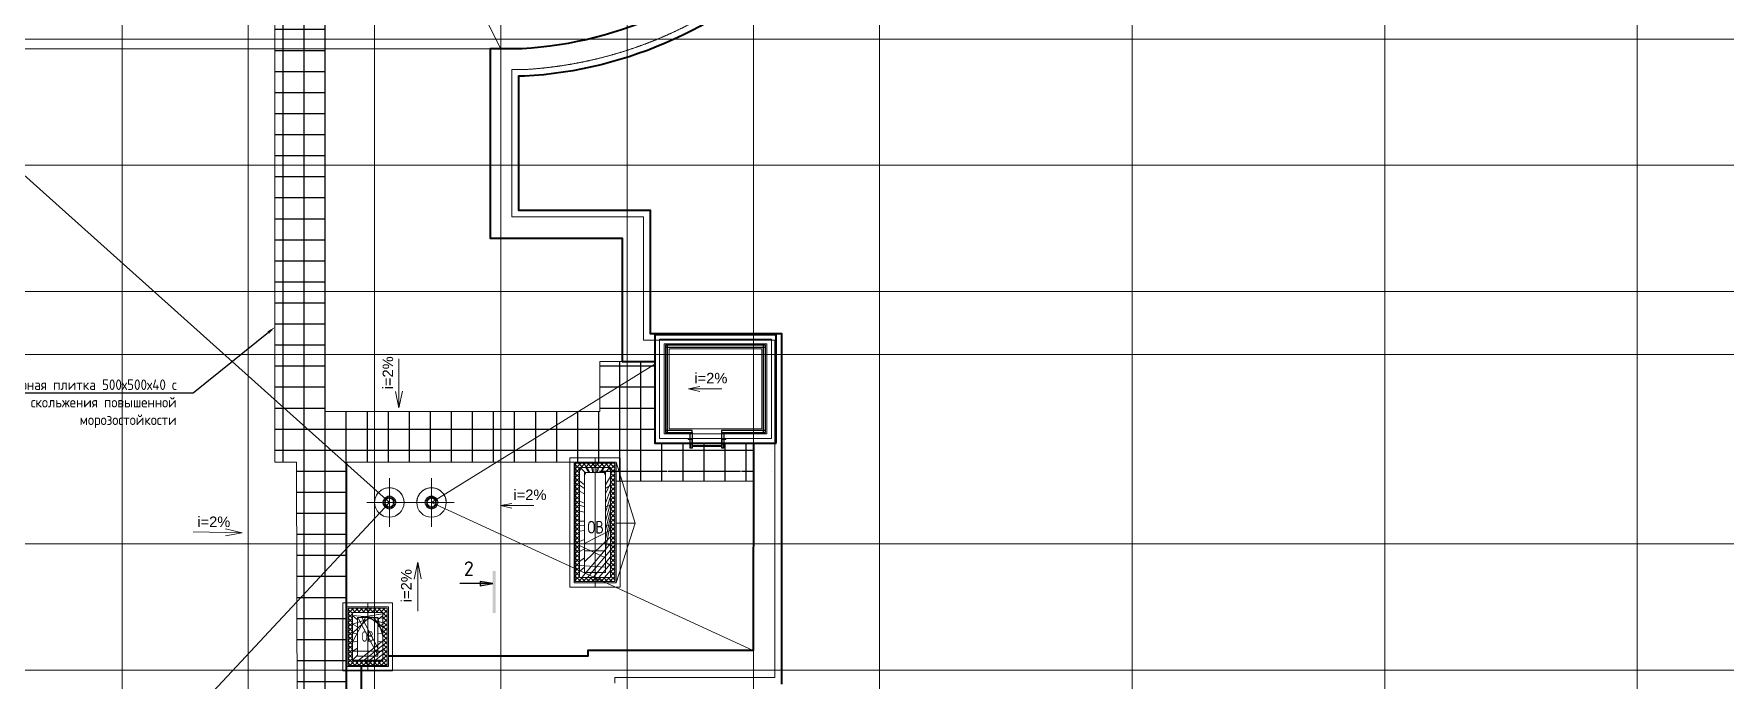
# Model space of a CAD drawing. Extents: x -96705 to 1864084, y -482104 to 235.
# Drawn here: x 1202789 to 1242973, y -119588 to -104227 of the extents above; entities that cross this region are included whole.
import ezdxf
from ezdxf import colors
from ezdxf.entities.mleader import LeaderData, LeaderLine
from ezdxf.math import Vec2, Vec3

# ---------------------------------------------------------------- set-up
doc = ezdxf.new("R2010")
doc.units = 0
doc.header["$LTSCALE"] = 100
for name, pattern in [('ACAD_ISO02W100', [15, 12, -3]), ('CENTER', [2, 1.25, -0.25, 0.25, -0.25]), ('HIDDEN', [6, 4, -2])]:
    doc.linetypes.add(name, pattern=pattern)
for name, color, linetype, lineweight in [('!!!_АР_отделка', 92, 'Continuous', 13), ('!!!_АР_перегородки блоки', 7, 'Continuous', 5), ('АР_Лестницы ограждение', 94, 'Continuous', 25), ('АР_Навесной фасад', 5, 'Continuous', 5), ('АР_Оси', 193, 'Continuous', 9), ('АР_Отметки', 250, 'Continuous', 15), ('АР_Разрезы', 175, 'Continuous', 9), ('АР_тонкая линия', 250, 'Continuous', 0), ('ОБОРУДОВАНИЕ', 253, 'Continuous', 5), ('перекр 0.3', 181, 'Continuous', 30), ('Подвал', 250, 'Continuous', 30), ('пунктир', 251, 'Continuous', 13), ('РАЗМЕРЫ ВНУТРЕННИЕ', 137, 'Continuous', 5), ('Специальное оборудование', 7, 'Continuous', 9), ('Эвакуация', 7, 'Continuous', 9)]:
    doc.layers.add(name, color=color, linetype=linetype, lineweight=lineweight)
for name, color, linetype in [('АР_Кровля дорожки', 6, 'Continuous'), ('АР_Отверстия', 251, 'Continuous'), ('П_Текст', 7, 'Continuous'), ('Тонкая', 7, 'Continuous')]:
    doc.layers.add(name, color=color, linetype=linetype)
doc.layers.get('Тонкая').off()
doc.styles.add('ICOCPEUR', font='isocpeur.ttf')
doc.styles.add('ISOCPEUR', font='isocpeui.ttf', dxfattribs={"height": 250})
doc.styles.add('ISOCPEUR_2', font='isocpeur.ttf', dxfattribs={"width": 0.9, "height": 300})
doc.styles.add('METRO-STYLE', font='isocpeur.ttf', dxfattribs={"width": 0.9, "oblique": 15})
doc.styles.get("Standard").update_dxf_attribs({"font": 'arial.ttf'})
pattern_1 = [(90, (1680212.682017429, -68620.20555068797), (-500.0000000000001, 0), []), (180, (1680212.682017429, -68620.20555068797), (-2.842170943040401e-14, -500), [])]

# ---------------------------------------------------------------- blocks, each defined once
blk = doc.blocks.new('A$C6f2de472')
at = {"layer": 'АР_тонкая линия', "color": 8, "ltscale": 100}
for p, q in [((54.57592772785574, -68.52589298801445), (54.57592772785574, -734.3112859727285)), ((54.57592772785574, -734.3112859727285), (9.624901639340763, -509.7124210055539)), ((9.624901639340763, -509.7124210055539), (54.57592772785574, -734.3112859727285)), ((54.57592772785574, -734.3112859727285), (103.6099336369945, -505.6287240333957))]:
    blk.add_line(p, q, dxfattribs=at)
blk = doc.blocks.new('M_Сток крыши - Сетчатый фильтр 380 мм - Слив 200 мм 2-3193379-Кровля')
at = {"layer": 'ОБОРУДОВАНИЕ', "color": 8, "lineweight": 20, "flags": 128}
for points in [[(-152.1267350446647, 9.122306980374313), (-132.0912406071403, 9.122306980374326), (-112.0431549439181, 9.122306980374303)], [(-108.0011237287316, 31.18721417121553), (-127.0242874497429, 37.36821474883533), (-146.0454781264287, 43.54857424549225)], [(-141.9117846506028, 55.55902606483295), (-122.8580928793034, 49.36810632238699), (-103.7927820662061, 43.17341132440949)], [(-93.29816158142222, 62.7083574968748), (-109.4818746132008, 74.46651327549654), (-125.6635339249483, 86.22317693917506)], [(-118.0473051375903, 96.38772613638803), (-101.842131428712, 84.6139782631736), (-85.62792629529227, 72.83366867594135)], [(-69.83589882673962, 88.08991025929144), (-81.59615471404025, 104.2765138426867), (-93.35443870569411, 120.4604033445647)], [(-83.00003154254765, 127.8153150601544), (-71.22933750466267, 111.6143445950117), (-59.45298972975287, 95.40559242844496)], [(-39.9207528530546, 105.0867191707603), (-46.10509601334157, 124.1201703034178), (-52.28803434348071, 143.149297813457)], [(-40.18753608133889, 147.0058568346927), (-34.00116822601166, 127.9661743314419), (-27.81237822599808, 108.9190372333652)], [(-6.349999999993059, 112.2344089592399), (-6.349999999993055, 132.2540697534665), (-6.349999999993071, 152.2676508651532)], [(6.350000000006943, 152.2676508651542), (6.350000000006918, 132.2540697534677), (6.350000000006937, 112.2344089592412)], [(27.81237822601391, 108.9190372333708), (34.00116822602754, 127.9661743314477), (40.18753608135481, 147.0058568346986)], [(52.28803434349719, 143.1492978134647), (46.10509601335808, 124.1201703034257), (39.92075285307115, 105.0867191707683)], [(59.45298972977421, 95.40559242845515), (71.22933750468407, 111.6143445950221), (83.00003154256913, 127.8153150601649)], [(93.35443870571662, 120.4604033445765), (81.5961547140628, 104.2765138426985), (69.83589882676223, 88.08991025930342)], [(85.62792629532089, 72.83366867595203), (101.8421314287408, 84.61397826318435), (118.0473051376191, 96.38772613639888)], [(125.6635339249781, 86.22317693918657), (109.4818746132306, 74.46651327550809), (93.29816158145213, 62.70835749688639)], [(103.792782066241, 43.17341132441629), (122.8580928793384, 49.36810632239381), (141.9117846506378, 55.55902606483986)], [(146.0454781264642, 43.54857424549932), (127.0242874497785, 37.36821474884241), (108.0011237287673, 31.18721417122258)], [(112.0431549439558, 9.122306980374242), (132.091240607178, 9.12230698037424), (152.1267350447024, 9.122306980374237)], [(-112.356954244448, -3.577693019625703), (-132.3584398310157, -3.577693019625699), (-152.3579998314883, -3.577693019625695)], [(-147.4658216370705, -38.46545786676792), (-128.4121298657711, -32.27453812432185), (-109.3468190526738, -26.07984312634433)], [(-105.7061290580764, -38.25048148704755), (-124.7292927790876, -44.43148206466737), (-143.7504834557733, -50.61184156132428)], [(-128.1487984605835, -82.48421335690901), (-111.9436247517052, -70.71046548369449), (-95.7294196182853, -58.93015589646215)], [(-88.46990949618774, -69.35387637452017), (-104.6536225279662, -81.11203215314181), (-120.8352818397137, -92.8686958168203)], [(-95.91116798998836, -118.4348253462578), (-84.14047395210329, -102.233854881115), (-72.3641261771934, -86.02510271454811)], [(-62.19800361705781, -93.63916595362517), (-73.95825950435832, -109.8257695370203), (-85.71654349601214, -126.0096590388982)], [(-53.89547499619336, -142.5518774865482), (-47.70910714086607, -123.5121949832972), (-41.52031714085241, -104.4650578852204)], [(-29.47185625401281, -108.4817714797415), (-35.65619941429974, -127.5152226123989), (-41.83913774443886, -146.5443501224379)], [(-6.349999999993074, -152.2676508652035), (-6.349999999993042, -132.2540697535169), (-6.349999999993062, -112.2344089592902)], [(6.350000000006934, -112.2344089592915), (6.350000000006931, -132.2540697535181), (6.350000000006942, -152.2676508652045)], [(41.83913774445471, -146.5443501224441), (35.65619941431555, -127.515222612405), (29.4718562540286, -108.4817714797474)], [(41.52031714086893, -104.4650578852287), (47.70910714088253, -123.5121949833054), (53.89547499620974, -142.5518774865562)], [(85.71654349603381, -126.009659038909), (73.95825950437997, -109.825769537031), (62.19800361707931, -93.63916595363574)], [(72.3641261772162, -86.02510271456046), (84.14047395212596, -102.2338548811273), (95.91116799001092, -118.4348253462699)], [(120.8352818397427, -92.86869581683132), (104.6536225279952, -81.11203215315281), (88.46990949621667, -69.35387637453108)], [(95.7294196183155, -58.93015589647398), (111.9436247517352, -70.7104654837063), (128.1487984606135, -82.48421335692073)], [(143.7504834558084, -50.61184156133116), (124.7292927791227, -44.43148206467424), (105.7061290581114, -38.25048148705444)], [(109.3468190527096, -26.07984312635145), (128.4121298658068, -32.27453812432894), (147.4658216371062, -38.46545786677496)], [(152.3579998315258, -3.577693019625746), (132.3584398310532, -3.577693019625791), (112.3569542444855, -3.577693019625767)]]:
    blk.add_lwpolyline(points, dxfattribs=at)
at = {"layer": 'ОБОРУДОВАНИЕ', "color": 8, "lineweight": 20}
for centre, radius, start, end in [((1.867945798039727e-11, -2.528863876118112e-11), 350.0000000000003, 359.9999999999996, 179.9999999999998), ((1.884542567571339e-11, -2.517666075618763e-11), 152.4, 163.3962075109842, 176.5683575503843), ((1.884542567571339e-11, -2.517666075618763e-11), 152.3999999999999, 145.5442994120852, 158.6194600011817), ((1.884542567571339e-11, -2.517666075618763e-11), 152.3999999999999, 127.7749788777989, 140.7677499933545), ((1.884542567571339e-11, -2.517666075618763e-11), 112.4139006281505, 175.3453706261629, 179.9999999999995), ((1.884542567571339e-11, -2.517666075618763e-11), 112.4139006281506, 157.4147534860918, 163.8930014678603), ((1.884542567571339e-11, -2.517666075618763e-11), 101.6, 359.9999999999992, 179.9999999999994), ((1.884542567571339e-11, -2.517666075618763e-11), 112.4139006281506, 139.6160726103257, 146.0938257661134), ((1.884542567571339e-11, -2.517666075618763e-11), 152.3999999999999, 110.0656934125596, 122.9986742789652), ((1.884542567571339e-11, -2.517666075618763e-11), 112.4139006281506, 121.92952745044, 128.4066691250171), ((1.884542567571339e-11, -2.517666075618763e-11), 152.3999999999999, 92.38801546327326, 105.2895868495749), ((1.884542567571339e-11, -2.517666075618763e-11), 112.4139006281506, 104.3243310625686, 110.8009781656915), ((1.884542567571339e-11, -2.517666075618763e-11), 112.4139006281505, 86.76177088817388, 93.23822911183754), ((1.884542567571339e-11, -2.517666075618763e-11), 152.4, 74.71041315043354, 87.61198453673569), ((1.884542567571339e-11, -2.517666075618763e-11), 112.4139006281505, 69.1990218343196, 75.67566893744245), ((1.884542567571339e-11, -2.517666075618763e-11), 152.4000000000001, 57.00132572104204, 69.93430658744889), ((1.884542567571339e-11, -2.517666075618763e-11), 112.4139006281505, 51.59333087499237, 58.07047254956947), ((1.884542567571339e-11, -2.517666075618763e-11), 112.4139006281504, 33.90617423389321, 40.38392738968094), ((1.884542567571339e-11, -2.517666075618763e-11), 152.4000000000001, 39.2322500066509, 52.2250211222084), ((1.884542567571339e-11, -2.517666075618763e-11), 112.4139006281505, 16.10699853214306, 22.58524651391154), ((1.884542567571339e-11, -2.517666075618763e-11), 112.4139006281506, 359.9999999999989, 4.654629373836194), ((1.884542567571339e-11, -2.517666075618763e-11), 152.4000000000001, 21.38053999882107, 34.45570058792016), ((1.884542567571339e-11, -2.517666075618763e-11), 152.4, 3.43164244961575, 16.60379248901856), ((1.867945798039727e-11, -2.528863876118112e-11), 350.0000000000003, 179.9999999999998, 359.9999999999989), ((1.874390688234167e-11, -2.517666075618763e-11), 152.4, 181.345180730763, 194.6194600011786), ((1.874390688234167e-11, -2.517666075618763e-11), 152.4000000000001, 199.3962075109811, 212.7677499933488), ((1.874390688234167e-11, -2.517666075618763e-11), 152.4000000000001, 217.5442994120796, 230.9986742789577), ((1.874390688234167e-11, -2.517666075618763e-11), 112.4139006281506, 179.999999999999, 181.823807644696), ((1.874390688234167e-11, -2.517666075618763e-11), 112.4139006281505, 193.4147534860877, 199.8930014678562), ((1.874390688234167e-11, -2.517666075618763e-11), 101.6, 179.9999999999994, 359.9999999999989), ((1.874390688234167e-11, -2.517666075618763e-11), 112.4139006281505, 211.6160726103183, 218.093825766106), ((1.874390688234167e-11, -2.517666075618763e-11), 152.4, 235.7749788777913, 249.2895868495662), ((1.874390688234167e-11, -2.517666075618763e-11), 112.4139006281504, 229.9295274504297, 236.4066691250069), ((1.874390688234167e-11, -2.517666075618763e-11), 152.4, 254.0656934125508, 267.6119845367264), ((1.874390688234167e-11, -2.517666075618763e-11), 112.4139006281505, 248.3243310625568, 254.8009781656796), ((1.874390688234167e-11, -2.517666075618763e-11), 112.4139006281505, 266.7617708881618, 273.2382291118254), ((1.874390688234167e-11, -2.517666075618763e-11), 152.3999999999999, 272.388015463264, 285.9343065874401), ((1.874390688234167e-11, -2.517666075618763e-11), 112.4139006281506, 285.1990218343078, 291.6756689374307), ((1.874390688234167e-11, -2.517666075618763e-11), 152.3999999999999, 290.7104131504247, 304.2250211222008), ((1.874390688234167e-11, -2.517666075618763e-11), 112.4139006281506, 303.5933308749821, 310.0704725495593), ((1.874390688234167e-11, -2.517666075618763e-11), 112.4139006281506, 321.9061742338857, 328.3839273896735), ((1.874390688234167e-11, -2.517666075618763e-11), 152.3999999999999, 309.0013257210344, 322.4557005879145), ((1.874390688234167e-11, -2.517666075618763e-11), 112.4139006281506, 340.106998532139, 346.5852465139075), ((1.874390688234167e-11, -2.517666075618763e-11), 112.4139006281505, 358.1761923553028, 359.9999999999989), ((1.874390688234167e-11, -2.517666075618763e-11), 152.3999999999999, 327.2322500066453, 340.6037924890154), ((1.874390688234167e-11, -2.517666075618763e-11), 152.4, 345.3805399988179, 358.6548192692363)]:
    blk.add_arc(centre, radius, start, end, dxfattribs=at)
blk = doc.blocks.new('A$C60573c2e')
at = {"layer": 'АР_Разрезы', "ltscale": 100}
h = blk.add_hatch(color=8, dxfattribs=at)
h.dxf.hatch_style = 1
h.paths.add_polyline_path([(20809.51469834521, -37642.26813281304), (20879.51469834521, -37642.26813281304), (20879.51469834521, -36642.26813281304), (20809.51469834521, -36642.26813281304)])
h.paths.add_polyline_path([(20509.06456565682, -36992.54615576169), (20809.51469834521, -36942.26813281304), (20509.06456565682, -36942.26813281304)])
h.paths.add_polyline_path([(20509.06456565682, -36942.26813281304), (20809.51469834521, -36942.26813281304), (20509.06456565682, -36891.99010986439)])
at = {"layer": 'АР_Разрезы', "color": 8, "lineweight": 25, "ltscale": 100}
for p, q in [((20809.51469834521, -36942.26813281304), (20509.06456565682, -36891.99010986439)), ((20509.06456565682, -36891.99010986439), (20509.06456565682, -36992.54615576169)), ((20509.06456565682, -36992.54615576169), (20809.51469834521, -36942.26813281304))]:
    blk.add_line(p, q, dxfattribs=at)
at = {"layer": 'АР_Разрезы', "color": 8, "lineweight": 25, "ltscale": 100, "elevation": -1.5e-10}
blk.add_lwpolyline([(20809.51469834521, -36942.26813281304), (20025.76469834521, -36942.26813281304)], dxfattribs=at)
at = {"layer": 'АР_Разрезы', "color": 8, "lineweight": 25, "ltscale": 100, "insert": (20359.51469834521, -36412.6741586139), "char_height": 350, "width": 583.3333333333333, "attachment_point": 3, "style": 'METRO-STYLE'}
blk.add_mtext('{\\Q0;\\W1;2}', dxfattribs=at)
blk = doc.blocks.new('LADDER_12760 - LADDER_12760-5164013-3_1 этаж')
at = {"layer": 'Специальное оборудование', "color": 8}
for p, q in [((25.00000000001089, 95.00000000009393), (-50.00000000000482, 95.00000000009395)), ((-50.00000000000482, 95.00000000009395), (-50.00000000000483, 88.00000000009472)), ((-50.00000000000484, 88.00000000009472), (17.99999999999474, 88.00000000009472)), ((-2.099747042905164e-11, 1.904017958923043e-13), (24.99999999995375, 1.904017958923043e-13)), ((-2.099747042905164e-11, -76.19999999999982), (-2.099747042905164e-11, 1.861177878481613e-13)), ((17.99999999999475, 88.00000000009472), (17.99999999999473, 1.184385922670117e-13)), ((25.00000000001073, 5.075939668586216e-14), (25.00000000001089, 95.00000000009393)), ((24.99999999995375, 1.861177878481613e-13), (24.99999999995375, -76.19999999999982)), ((575.0000000000002, 95.00000000009253), (575.0000000000007, -3.383959779057477e-13)), ((650.000000000001, 95.00000000009253), (575.0000000000002, 95.00000000009253)), ((574.9999999998712, 1.904017958923096e-13), (599.9999999998744, 1.904017958923096e-13)), ((574.9999999998712, -76.19999999999982), (574.9999999998712, 1.861177878481613e-13)), ((582.0000000000011, -4.39914771277472e-13), (582.0000000000011, 88.00000000009248)), ((582.0000000000011, 88.00000000009248), (650.000000000001, 88.00000000009248)), ((599.9999999998744, 1.861177878481613e-13), (599.9999999998744, -76.19999999999982)), ((650.000000000001, 88.00000000009248), (650.000000000001, 95.00000000009253)), ((24.99999999995375, -76.19999999999982), (-2.099747042905164e-11, -76.19999999999982)), ((24.9999999999913, -25.39999999999994), (575.0000000000036, -25.39999999999994)), ((575.0000000000036, -45.39999999999994), (24.99999999999127, -45.39999999999994)), ((599.9999999998744, -76.19999999999982), (574.9999999998712, -76.19999999999982))]:
    blk.add_line(p, q, dxfattribs=at)
blk = doc.blocks.new('_DotSmall')
at = {"color": 0, "linetype": 'ByBlock', "const_width": 0.5}
blk.add_lwpolyline([(-0.0625, 0, 1), (0.0625, 0, 1)], format="xyb", close=True, dxfattribs=at)
blk = doc.blocks.new('A$C357e6c43')
at = {"layer": 'перекр 0.3', "color": 8, "lineweight": 18, "flags": 128}
for points in [[(-152.1267350446433, 9.122306980396388), (-132.0912406070856, 9.122306980396388), (-112.0431549438508, 9.122306980396388)], [(-108.0011237286963, 31.18721417125198), (-127.0242874496616, 37.36821474885801), (-146.0454781263834, 43.54857424553484)], [(-141.9117846505251, 55.55902606487507), (-122.858092879178, 49.36810632242123), (-103.7927820661571, 43.17341132444562)], [(-93.29816158139147, 62.70835749691469), (-109.4818746130913, 74.46651327551808), (-125.663533924846, 86.22317693920922)], [(-118.0473051376175, 96.38772613642504), (-101.8421314286534, 84.61397826319444), (-85.62792629515752, 72.83366867597215)], [(-69.83589882659726, 88.08991025932482), (-81.5961547140032, 104.2765138427203), (-93.35443870560266, 120.4604033445939)], [(-83.00003154249862, 127.815315060172), (-71.22933750459924, 111.6143445950293), (-59.4529897297034, 95.40559242846211)], [(-39.92075285292231, 105.0867191707948), (-46.10509601328522, 124.1201703034458), (-52.28803434339352, 143.1492978134775)], [(-40.18753608129919, 147.0058568347304), (-34.00116822589189, 127.9661743314646), (-27.81237822596449, 108.9190372333978)], [(-6.349999999860302, 112.2344089592807), (-6.349999999860302, 132.254069753486), (-6.349999999860302, 152.267650865193)], [(6.350000000093132, 152.267650865193), (6.350000000093132, 132.254069753486), (6.350000000093132, 112.2344089592807)], [(27.81237822608091, 108.9190372333978), (34.00116822612472, 127.9661743314646), (40.1875360814156, 147.0058568347304)], [(52.28803434362635, 143.1492978135066), (46.10509601340163, 124.1201703034458), (39.92075285315514, 105.0867191707948)], [(59.45298972981982, 95.40559242849122), (71.22933750471566, 111.6143445950584), (83.00003154261503, 127.8153150602011)], [(93.35443870583549, 120.4604033445939), (81.59615471411962, 104.2765138427203), (69.83589882683009, 88.08991025932482)], [(85.62792629539035, 72.83366867597215), (101.8421314288862, 84.61397826322354), (118.0473051376175, 96.38772613642504)], [(125.6635339250788, 86.22317693920922), (109.4818746133242, 74.46651327554719), (93.29816158150788, 62.70835749691469)], [(103.7927820662735, 43.17341132444562), (122.8580928794108, 49.36810632242123), (141.9117846507579, 55.55902606487507)], [(146.0454781264998, 43.54857424553484), (127.0242874498945, 37.36821474885801), (108.0011237288127, 31.18721417125198)], [(112.0431549439672, 9.122306980396388), (132.0912406072021, 9.122306980396388), (152.1267350447597, 9.122306980396388)], [(-112.3569542444311, -3.57769301958615), (-132.3584398309467, -3.57769301958615), (-152.3579998314381, -3.57769301958615)], [(-147.4658216370735, -38.46545786672505), (-128.4121298657265, -32.27453812430031), (-109.3468190525891, -26.0798431263247)], [(-105.7061290580314, -38.25048148701899), (-124.7292927789968, -44.43148206462502), (-143.7504834557185, -50.61184156130184)], [(-128.1487984606065, -82.48421335688909), (-111.9436247516423, -70.71046548365848), (-95.7294196181465, -58.93015589643619)], [(-88.46990949613973, -69.3538763744873), (-104.6536225278396, -81.1120321531198), (-120.8352818395942, -92.86869581678184)], [(-95.91116798995063, -118.4348253462231), (-84.14047395205125, -102.2338548810803), (-72.36412617715541, -86.0251027145132)], [(-62.1980036169989, -93.63916595358751), (-73.95825950428843, -109.825769536983), (-85.71654349588789, -126.0096590388566)], [(-53.89547499618493, -142.5518774865195), (-47.70910714077763, -123.5121949832537), (-41.52031714073382, -104.465057885187)], [(-29.47185625392012, -108.48177147971), (-35.65619941428304, -127.515222612361), (-41.83913774439134, -146.5443501224217)], [(-6.349999999860302, -152.2676508651639), (-6.349999999860302, -132.254069753486), (-6.349999999860302, -112.2344089592516)], [(6.350000000093132, -112.2344089592516), (6.350000000093132, -132.254069753486), (6.350000000093132, -152.2676508651639)], [(41.83913774450775, -146.5443501224217), (35.65619941439945, -127.5152226123901), (29.47185625415295, -108.48177147971)], [(41.52031714096665, -104.465057885187), (47.70910714101046, -123.5121949832828), (53.89547499618493, -142.5518774865195)], [(85.71654349612072, -126.0096590388857), (73.95825950452127, -109.8257695370121), (62.19800361711532, -93.63916595361661)], [(72.36412617727183, -86.0251027145423), (84.14047395216767, -102.2338548811094), (95.91116799006704, -118.4348253462522)], [(120.8352818398271, -92.86869581681094), (104.6536225280724, -81.1120321531198), (88.46990949625615, -69.3538763745164)], [(95.72941961837932, -58.93015589643619), (111.9436247518752, -70.71046548368759), (128.1487984606065, -82.48421335688909)], [(143.7504834558349, -50.61184156130184), (124.7292927792296, -44.43148206465412), (105.7061290581478, -38.25048148701899)], [(109.3468190527055, -26.0798431263247), (128.4121298658429, -32.27453812430031), (147.4658216371899, -38.46545786675415)], [(152.3579998316709, -3.57769301958615), (132.3584398310632, -3.57769301958615), (112.3569542445475, -3.57769301958615)]]:
    blk.add_lwpolyline(points, dxfattribs=at)
at = {"layer": 'перекр 0.3', "color": 8, "lineweight": 18}
for radius, start, end in [(350.0000000000003, 0, 180), (350.0000000000003, 180, 0), (152.4, 163.3962075116569, 176.5683575503826), (152.3999999999999, 145.5442994122952, 158.6194600016077), (152.3999999999999, 127.7749788797527, 140.7677499956926), (112.4139006281505, 175.3453706254388, 180), (112.4139006281506, 180, 181.8238076443281), (112.4139006281506, 157.4147534876763, 163.8930014675736), (101.6, 0, 180), (101.6, 180, 0), (112.4139006281506, 139.6160726119874, 146.093825764659), (152.3999999999999, 110.0656934129666, 122.9986742833611), (112.4139006281506, 121.929527454025, 128.4066691217365), (152.3999999999999, 92.38801546105358, 105.2895868486009), (112.4139006281506, 104.3243310584388, 110.8009781642061), (112.4139006281505, 86.76177088388584, 93.23822911611414), (152.4, 74.7104131513991, 87.6119845389464), (112.4139006281505, 69.19902183579393, 75.67566894156126), (152.4000000000001, 57.00132571663893, 69.93430658703339), (112.4139006281505, 51.59333087826353, 58.07047254597494), (112.4139006281504, 33.90617423534096, 40.38392738801258), (152.4000000000001, 39.23225000430735, 52.22502112024731), (112.4139006281505, 16.10699853242636, 22.58524651232374), (112.4139006281506, 0, 4.654629374561144), (112.4139006281505, 358.1761923556719, 0), (152.4000000000001, 21.38053999839231, 34.45570058770478), (152.4, 3.431642449617404, 16.60379248834308), (152.4, 181.3451807311476, 194.6194600015075), (152.4000000000001, 199.396207509929, 212.7677499926932), (152.4000000000001, 217.5442994125053, 230.9986742800163), (112.4139006281505, 193.4147534860805, 199.8930014676895), (112.4139006281505, 211.6160726099912, 218.0938257673393), (152.4, 235.7749788794526, 249.2895868508693), (112.4139006281504, 229.9295274487667, 236.4066691244509), (152.4, 254.0656934141651, 267.6119845389464), (112.4139006281505, 248.3243310609251, 254.8009781660473), (112.4139006281505, 266.7617708838858, 273.2382291161142), (152.3999999999999, 272.3880154610536, 285.9343065858349), (112.4139006281506, 285.1990218339527, 291.675668939075), (152.3999999999999, 290.7104131491307, 304.2250211205474), (112.4139006281506, 303.593330875549, 310.0704725512333), (112.4139006281506, 321.9061742326607, 328.3839273900087), (152.3999999999999, 309.0013257199837, 322.4557005874947), (112.4139006281506, 340.1069985323104, 346.5852465139195), (152.3999999999999, 327.2322500073068, 340.6037924884981), (152.4, 345.3805399984926, 358.6548192688523)]:
    blk.add_arc((0, 0), radius, start, end, dxfattribs=at)
blk = doc.blocks.new('A$C8068bb3d')
at = {"layer": 'АР_Оси', "color": 8, "linetype": 'CENTER', "ltscale": 1000}
for p, q in [((0, -576.2685187675525), (0, 576.2685187675525)), ((537.0023309569806, 0), (-537.0023309569806, 0))]:
    blk.add_line(p, q, dxfattribs=at)

msp = doc.modelspace()

# ---------------------------------------------------------------- hatches: boundary and pattern name
at = {"layer": '!!!_АР_отделка'}
h = msp.add_hatch(dxfattribs=at)
h.set_pattern_fill('ANSI37', color=8, scale=600, angle=180)
h.set_pattern_definition([(225, (835138.5284977984, -231502.7620229895), (53.03300858899106, -53.03300858899107), []), (315, (835138.5284977984, -231502.7620229895), (53.03300858899107, 53.03300858899105), [])])
h.paths.add_polyline_path([(1215653.582613094, -114433.5101499731), (1215654.09506808, -117245.7439289266), (1216593.580654247, -117245.7439289266), (1216593.06819926, -114433.5101499731)])
h.paths.add_polyline_path([(1215754.095847232, -114533.5101499731), (1216493.581433399, -114533.5101499731), (1216493.580654247, -117145.7439289266), (1215754.09506808, -117145.7439289266)], flags=16)
h.paths.add_polyline_path([(1217141.528497798, -115427.3166546995), (1217198.506340129, -114903.2620229895)])
h = msp.add_hatch(dxfattribs=at)
h.set_pattern_fill('ANSI37', color=8, scale=600, angle=180)
h.set_pattern_definition([(225, (829743.1315880846, -234945.2818899328), (53.03300858899106, -53.03300858899107), []), (315, (829743.1315880846, -234945.2818899328), (53.03300858899107, 53.03300858899105), [])])
h.paths.add_polyline_path([(1210258.18570338, -117876.0300173933), (1210258.698937519, -119236.7116193945), (1211183.544929607, -119236.7116193945), (1211183.544929607, -117876.0300173933)])
h.paths.add_polyline_path([(1210358.698937519, -117976.0300173933), (1211083.544929607, -117976.0300173933), (1211083.544929607, -119136.7116193945), (1210358.698937519, -119136.7116193945)], flags=16)
h.paths.add_polyline_path([(1211746.131588085, -118869.8365216429), (1211803.109430416, -118345.7818899328)])
at = {"layer": '!!!_АР_перегородки блоки', "lineweight": 5}
h = msp.add_hatch(dxfattribs=at)
h.set_pattern_fill('ANSI32', color=8, scale=500, angle=180, style=0)
h.set_pattern_definition([(225, (8364589950.342972, 936074909.9397202), (132.5825214724777, -132.5825214724777), []), (225, (8364589861.954624, 936074909.9397202), (132.5825214724777, -132.5825214724777), [])])
h.paths.add_polyline_path([(1215754.095847232, -114533.5101499731), (1215755.121535404, -117145.7439289266), (1216492.55418597, -117145.7439289266), (1216491.528497798, -114533.5101499731)])
h.paths.add_polyline_path([(1215874.095847232, -114653.5101499731), (1216373.581433399, -114653.5101499731), (1216373.580654247, -117025.7439289266), (1215874.09506808, -117025.7439289266)], flags=16)
h.paths.add_polyline_path([(1217375.48418246, -115275.2073908026), (1217375.48418246, -114887.2073908026)])
h = msp.add_hatch(dxfattribs=at)
h.set_pattern_fill('ANSI32', color=8, scale=500, angle=180, style=0)
h.set_pattern_definition([(225, (8364584554.946062, 936071467.4198532), (132.5825214724777, -132.5825214724777), []), (225, (8364584466.557714, 936071467.4198532), (132.5825214724777, -132.5825214724777), [])])
h.paths.add_polyline_path([(1210358.698937519, -117976.0300173933), (1210359.725405795, -119136.7116193945), (1211084.058163745, -119136.7116193945), (1211083.031696422, -117976.0300173933)])
h.paths.add_polyline_path([(1210478.698937519, -118096.0300173933), (1210963.544929607, -118096.0300173933), (1210963.544929607, -119016.7197070295), (1210478.698937519, -119016.7197070295)], flags=16)
h.paths.add_polyline_path([(1211980.087272746, -118717.7272582228), (1211980.087272746, -118329.7272582228)])
at = {"layer": 'АР_Кровля дорожки', "ltscale": 120}
h = msp.add_hatch(dxfattribs=at)
h.set_pattern_fill('ANSI37', color=8, scale=4000, angle=45, double=1)
h.set_pattern_definition(pattern_1)
h.paths.add_polyline_path([(1209714.991994007, -114402.4014797384), (1208517.309536083, -114402.0880031759), (1208517.309536083, -91783.14277412242), (1209714.991994007, -91783.45625020808)])
h = msp.add_hatch(dxfattribs=at)
h.set_pattern_fill('ANSI37', color=8, scale=4000, angle=45, double=1)
h.set_pattern_definition(pattern_1)
h.paths.add_polyline_path([(1219883.708864314, -114856.6631913359), (1219883.380995853, -113956.8214721853), (1219600.708911998, -113956.8214721853), (1219600.708911998, -114856.6631913359), (1220322.030829532, -114856.6631913359), (1220323.685355289, -113856.6631894285), (1220323.544958217, -111716.7116193945), (1219600.568514926, -111716.7116193945), (1219600.708911998, -111716.7116193945), (1220323.381024463, -111716.7116193945), (1220323.708892925, -114856.6631913359)])
h.paths.add_polyline_path([(1219600.708911998, -113956.8214721853), (1217859.630776508, -113956.8214721853), (1217859.958644969, -114856.6631913359), (1216231.192413433, -114856.6631913359), (1216230.938870532, -112004.3940777952), (1219600.783238513, -112004.3940777952), (1219600.568538768, -112004.3940777952), (1217543.300245387, -112004.3940777952), (1217543.386589153, -113956.8214721853), (1217851.852385623, -113956.8214721853), (1217833.315189464, -114856.6631913359), (1219567.491994007, -114856.6631913359)])
h = msp.add_hatch(dxfattribs=at)
h.set_pattern_fill('ANSI37', color=8, scale=4000, angle=45, double=1)
h.set_pattern_definition(pattern_1)
h.paths.add_polyline_path([(1209714.835256679, -114403.5101499731), (1209715.148732288, -113205.8276915724), (1216254.623618228, -113205.8276915724), (1216254.310141666, -114403.5101499731)])
h = msp.add_hatch(dxfattribs=at)
h.set_pattern_fill('ANSI37', color=8, scale=4000, angle=45, double=1)
h.set_pattern_definition(pattern_1)
h.paths.add_polyline_path([(1210231.534204585, -120470.1088771994), (1209041.932647808, -120469.8588500196), (1209031.057358844, -114403.1051716978), (1210228.741959674, -114403.9151282484)])

# ---------------------------------------------------------------- linework, layer by layer
at = {"layer": 'АР_Лестницы ограждение', "color": 8, "lineweight": 25}
for points in [[(1217844.305575473, -113705.179208296), (1217844.305575473, -111625.5739116842), (1217793.505211933, -111625.5739116842), (1217793.505211933, -113705.179208296)], [(1217794.266315563, -111676.3742752249), (1220171.189437015, -111676.3742752249), (1220171.189437015, -111625.5739116842), (1217794.266315563, -111625.5739116842)], [(1220171.189437015, -113704.2628665144), (1220171.189437015, -111625.5739116842), (1220120.389073474, -111625.5739116842), (1220120.389073474, -113704.2628665144)], [(1217793.505211933, -113705.179208296), (1218432.289322002, -113705.179208296), (1218432.289322002, -113654.3788452322), (1217793.505211933, -113654.3788452322)], [(1218379.145043476, -114074.0768680746), (1218379.145043476, -113705.179208296), (1218432.587789638, -113705.179208296), (1218432.587789638, -114074.0768680746)], [(1219130.150205715, -113704.2628665144), (1220171.189437015, -113704.2628665144), (1220171.189437015, -113653.4625029737), (1219130.150205715, -113653.4625029737)], [(1219131.36279021, -114074.0768680746), (1219131.36279021, -113705.179208296), (1219184.805535419, -113705.179208296), (1219184.805535419, -114074.0768680746)]]:
    msp.add_lwpolyline(points, close=True, dxfattribs=at)
at = {"layer": 'АР_Навесной фасад', "color": 8, "lineweight": 40, "ltscale": 100}
for points in [[(1204463.544929607, -79931.71161939448), (1214303.544929607, -79931.71161939448), (1214303.544929607, -82931.71161939448), (1222463.544929607, -82931.71161939448), (1222463.544929607, -79421.71161939448), (1230804.092781169, -79421.71161939448), (1230803.544929607, -82931.71161939448), (1256813.544929607, -82931.71161939448), (1256813.544929607, -92771.71161939448), (1253303.544929607, -92771.71161939448), (1253303.544929607, -95901.71161939448), (1223762.904162509, -95901.71161939448), (1223762.904162509, -96041.71161939448, -0.1768280985894461), (1220992.906145198, -102243.054960745, -0.1882125360542776), (1214443.423760517, -105236.4505758459), (1214303.423760517, -105236.4505758459), (1214303.423760517, -108416.7116193945), (1217433.423760517, -108416.7116193945), (1217433.423760517, -111346.7116193945), (1220553.579874141, -111346.7116193945), (1220553.579874141, -119686.7116193945)], [(1210563.41773711, -119266.7116193945), (1210563.428398235, -127466.7084779913), (1206317.983718975, -127466.7131209547), (1205781.519255741, -127466.7137503797), (1204763.545835597, -127466.7149191076), (1204763.545231922, -128266.7116193945), (1199203.423760517, -128266.7116193945), (1199203.423760517, -104101.7116193945), (1193133.544929607, -104101.7116193945), (1193133.544929607, -92601.71161939448), (1196700.782607181, -92601.71161939448), (1196700.59010802, -91786.68936206645, -0.1810559495822377), (1199083.551200969, -86551.71789075679, -0.1811806168331762), (1204322.893179996, -84168.39015628642), (1205133.544929607, -84168.39015628642), (1205133.544929607, -80601.71161939448), (1213633.544929607, -80601.71161939448), (1213633.544929607, -83601.71161939448), (1222463.544929607, -83601.71161939448)], [(1230804.092781169, -83601.87416745967), (1256143.538602931, -83601.8534264738), (1256143.544929607, -92101.71161939448), (1252633.544929607, -92101.71161939448), (1252633.544929607, -95101.71161939448), (1223118.544929607, -95101.71161939448), (1223118.544929607, -96041.71161939448, -0.1713588119262615), (1220587.106101139, -101704.1553664381, -0.1904546233486775), (1214391.776943309, -104583.0201239759), (1213633.423760517, -104583.0201239759), (1213633.423760517, -109086.7116193945), (1216763.423760517, -109086.7116193945), (1216763.423760517, -112016.7116193945), (1217543.327027423, -112016.7146940405)]]:
    msp.add_lwpolyline(points, format="xyb", dxfattribs=at)
msp.add_lwpolyline([(1220423.58456145, -113956.8214721853), (1220423.505354984, -111376.8449087316), (1217543.307382686, -111376.8449087316), (1217543.386589153, -113956.8214721853)], close=True, dxfattribs=at)
msp.add_lwpolyline([(1219884.800202472, -113956.8214721853), (1219883.544929607, -118886.7116193945), (1215953.423760517, -118886.7116193945), (1215953.423760517, -119016.7126932318), (1211213.544929607, -119016.71905567)], dxfattribs=at)
at = {"layer": 'АР_Оси', "color": 8, "linetype": 'CENTER', "ltscale": 1000}
for p, q in [((1204884.800202472, -76589.2446828062), (1204884.800202472, -131208.2695260221)), ((1207884.800202472, -76589.2446828062), (1207884.800202472, -131208.2695260221)), ((1210884.800202472, -76589.2446828062), (1210884.800202472, -131208.2695260221)), ((1213884.800202472, -76589.2446828062), (1213884.800202472, -131208.2695260221)), ((1216884.800202472, -76589.2446828062), (1216884.800202472, -131208.2695260221)), ((1219884.800202472, -76589.2446828062), (1219884.800202472, -131208.2695260221)), ((1222884.800202472, -76589.2446828062), (1222884.800202472, -131208.2695260221)), ((1228884.800202472, -76589.2446828062), (1228884.800202472, -131208.2695260221)), ((1234884.800202472, -76589.2446828062), (1234884.800202472, -131208.2695260221)), ((1240884.800202472, -76589.2446828062), (1240884.800202472, -131208.2695260221)), ((1186749.850998027, -104351.7116193945), (1269928.253052814, -104351.7116193945)), ((1186749.850998027, -107351.7116193945), (1269928.253052814, -107351.7116193945)), ((1186749.850998027, -110351.7116193945), (1269928.253052814, -110351.7116193945)), ((1186749.850998027, -111851.7116193945), (1269928.253052814, -111851.7116193945)), ((1186749.850998027, -116351.7116193945), (1269928.253052814, -116351.7116193945)), ((1186749.850998027, -119351.7116193945), (1269928.253052814, -119351.7116193945))]:
    msp.add_line(p, q, dxfattribs=at)
at = {"layer": 'АР_тонкая линия', "color": 8, "ltscale": 100}
for p, q in [((1207874.800202472, -92609.80108835048), (1213883.544929607, -104583.0201239759)), ((1213633.423760517, -104583.0201239759), (1199203.423760517, -104583.0201239759)), ((1199203.423760517, -104583.0201239759), (1211235.740203006, -115364.1401748831)), ((1217543.328948123, -112079.2781853849), (1212236.3590499, -115364.7172813589)), ((1216623.579874141, -114403.5101499731), (1217075.888535602, -115858.961043852)), ((1211235.740203006, -115364.1401748831), (1199203.423760517, -128266.7116193945)), ((1211235.728715999, -115364.1524925405), (1212236.3590499, -115364.7172813589)), ((1212236.3590499, -115364.7172813589), (1219883.544929607, -118886.7116193945)), ((1217075.888535602, -115858.961043852), (1216623.579874141, -117275.7439289266)), ((1217075.888535602, -115858.961043852), (1216623.579874141, -115858.961043852))]:
    msp.add_line(p, q, dxfattribs=at)
for points in [[(1209714.991994007, -91781.96163322276), (1209714.991994007, -113205.8276915724)], [(1209031.062811954, -114405.4497919256), (1209031.062811954, -114405.4497919256), (1208517.309536083, -114403.5101499731), (1208517.309536083, -103338.8453550512)], [(1209714.991994007, -113205.8276915724), (1216239.663515193, -113205.8276915724)], [(1210228.739770038, -114403.5101499731), (1210228.608130557, -120469.9987969572), (1209044.858721836, -120469.968929785), (1209031.05731116, -114403.5101499731)], [(1210228.739770038, -114403.5101499731), (1216239.663515193, -114405.8276915724)], [(1211213.544929607, -119266.7116193945), (1211213.544929607, -117846.0300173933), (1210228.698937519, -117846.0300173933), (1210228.698937519, -119266.7116193945), (1211213.544929607, -119266.7116193945)]]:
    msp.add_lwpolyline(points, dxfattribs=at)
for points in [[(1215624.095847232, -114403.5101499731), (1216623.579874141, -114403.5101499731), (1216623.579874141, -117275.7439289266), (1215624.095847232, -117275.7439289266)], [(1215654.095847232, -114433.5101499731), (1216593.579874141, -114433.5101499731), (1216593.579874141, -117245.7439289266), (1215654.095847232, -117245.7439289266)], [(1215754.095847232, -114533.5101499731), (1216493.579874141, -114533.5101499731), (1216493.579874141, -117145.7439289266), (1215754.095847232, -117145.7439289266)], [(1215874.095847232, -114653.5101499731), (1216373.579874141, -114653.5101499731), (1216373.579874141, -117025.7439289266), (1215874.095847232, -117025.7439289266)], [(1210258.698937519, -119236.7116193945), (1211183.544929607, -119236.7116193945), (1211183.544929607, -117876.0300173933), (1210258.698937519, -117876.0300173933)], [(1210358.698937519, -119136.7116193945), (1211083.544929607, -119136.7116193945), (1211083.544929607, -117976.0300173933), (1210358.698937519, -117976.0300173933)], [(1210478.698937519, -119016.7116193945), (1210963.544929607, -119016.7116193945), (1210963.544929607, -118096.0300173933), (1210478.698937519, -118096.0300173933)]]:
    msp.add_lwpolyline(points, close=True, dxfattribs=at)
at = {"layer": 'перекр 0.3', "color": 8, "linetype": 'HIDDEN', "lineweight": 5, "ltscale": 50}
for p, q in [((1216123.837861164, -114303.5101499731), (1216123.837861164, -117375.7439289266)), ((1210721.12193404, -117746.0300173933), (1210721.552622898, -119366.5540561849))]:
    msp.add_line(p, q, dxfattribs=at)
for points in [[(1217653.445975406, -111486.8331904585), (1220313.445969684, -111486.8331904585), (1220313.445969684, -113846.8331904585), (1217653.445975406, -113846.8331904585)], [(1217763.445975406, -111596.8331904585), (1220203.445969684, -111596.8331904585), (1220203.445969684, -113736.8331904585), (1217763.445975406, -113736.8331904585)], [(1217883.445975406, -111716.8331904585), (1220083.445969684, -111716.8331904585), (1220083.445969684, -113616.8331904585), (1217883.445975406, -113616.8331904585)], [(1215524.095847232, -114303.5101499731), (1216723.579874141, -114303.5101499731), (1216723.579874141, -117375.7439289266), (1215524.095847232, -117375.7439289266)]]:
    msp.add_lwpolyline(points, close=True, dxfattribs=at)
msp.add_lwpolyline([(1211312.99199496, -119366.3968682463), (1211313.544929607, -117746.0300173933), (1210128.698937519, -117746.0300173933), (1210128.698937519, -119366.7116193945), (1211312.99199496, -119366.3968682463)], dxfattribs=at)
at = {"layer": 'пунктир', "color": 8, "linetype": 'ACAD_ISO02W100', "ltscale": 50}
msp.add_lwpolyline([(1253143.544929607, -95741.71161939448), (1223602.904162509, -95741.71161939448), (1223602.904162509, -96036.08251811808, -0.1766803487761208), (1220878.05435477, -102131.6589718038, -0.1880926574850118), (1214438.874237163, -105076.4505758459), (1214143.423760517, -105076.4505758459), (1214143.423760517, -108576.7116193945), (1217273.423760517, -108576.7116193945), (1217273.423760517, -111506.7116193945), (1220393.579874141, -111506.7116193945), (1220393.579874141, -119526.7116193945), (1216593.423760517, -119526.7116193945), (1216593.423760517, -119656.711834448)], format="xyb", dxfattribs=at)
at = {"layer": 'РАЗМЕРЫ ВНУТРЕННИЕ', "color": 8}
for points in [[(1216763.423760517, -112016.7116193945), (1216239.663515193, -112016.7116193945), (1216239.663515193, -113205.8276915724)], [(1216623.284958942, -114403.5101499731), (1216623.284958942, -114856.9409279997), (1219883.544929607, -114856.6631913359)]]:
    msp.add_lwpolyline(points, dxfattribs=at)
at = {"layer": 'Эвакуация', "color": 8}
msp.add_line((1215874.095847232, -116511.737640875), (1216373.579874141, -116511.737640875), dxfattribs=at)

# ---------------------------------------------------------------- block references
at = {"layer": 'АР_тонкая линия', "color": 8, "ltscale": 100, "xscale": 1.754367527776944, "yscale": 1.754367527776944, "zscale": 1.754367527776944}
msp.add_blockref('A$C6f2de472', (1211366.188261135, -111830.8985934431), dxfattribs=at)
at = {"layer": 'АР_тонкая линия', "color": 8, "ltscale": 100}
for p, xscale, yscale, zscale, rotation in [((1219220.696318729, -112599.4750294859), 1.2, 1.2, 1.2, 270), ((1214754.54615031, -115374.9221100981), 1.2, 1.2, 1.2, 270), ((1206451.271865947, -116156.8731908972), 1.754367527776944, 1.754367527776944, 1.754367527776944, 88.90682465246924), ((1212011.313544376, -118071.6133494551), 1.754367527776944, 1.754367527776944, 1.754367527776944, 180)]:
    msp.add_blockref('A$C6f2de472', p, dxfattribs=dict(at, xscale=xscale, yscale=yscale, zscale=zscale, rotation=rotation))
at = {"layer": 'АР_тонкая линия', "color": 8, "ltscale": 500}
for name, p in [('A$C357e6c43', (1211235.740203006, -115364.1401748831)), ('M_Сток крыши - Сетчатый фильтр 380 мм - Слив 200 мм 2-3193379-Кровля', (1211236.3590499, -115364.7172813589)), ('M_Сток крыши - Сетчатый фильтр 380 мм - Слив 200 мм 2-3193379-Кровля', (1212236.3590499, -115364.7172813589)), ('A$C357e6c43', (1212236.3590499, -115364.7172813589))]:
    msp.add_blockref(name, p, dxfattribs=at)
at = {"layer": 'Подвал', "color": 8, "lineweight": 13, "ltscale": 500}
for p in [(1211235.728715999, -115364.1524925405), (1212236.3590499, -115364.7172813589)]:
    msp.add_blockref('A$C8068bb3d', p, dxfattribs=at)
at = {"layer": 'Специальное оборудование', "color": 8, "xscale": -1.2705, "yscale": 1.2705, "zscale": 1.2705}
msp.add_blockref('LADDER_12760 - LADDER_12760-5164013-3_1 этаж', (1219163.125290019, -113977.264768141), dxfattribs=at)
at = {"layer": 'Тонкая', "color": 8, "ltscale": 100}
msp.add_blockref('A$C60573c2e', (1192884.800202472, -80351.71161939448), dxfattribs=at)

# ---------------------------------------------------------------- texts
at = {"layer": 'АР_Отверстия', "color": 8, "ltscale": 100, "attachment_point": 5, "line_spacing_factor": 0.7, "style": 'ICOCPEUR'}
for s, insert, char_height in [('\\A1;{\\W0.8;ОВ}', (1216135.505237682, -115952.3837151701), 300), ('\\A1;{\\W0.7;ОВ}', (1210720.804025752, -118549.2452283079), 250)]:
    msp.add_mtext(s, dxfattribs=dict(at, insert=insert, char_height=char_height))
at = {"layer": 'АР_тонкая линия', "color": 8, "ltscale": 100, "char_height": 250.0000000000001, "width": 682.5000000000002, "attachment_point": 1, "rotation": 90}
for insert in [(1211075.968137844, -112676.4399504835), (1211515.104890926, -117735.0309739286)]:
    msp.add_mtext('i=2%', dxfattribs=dict(at, insert=insert))
at = {"layer": 'АР_тонкая линия', "color": 8, "ltscale": 100, "char_height": 250.0000000000001, "width": 682.5000000000002, "attachment_point": 1}
for insert in [(1218482.144052608, -112283.8635125334), (1214184.050389392, -115057.2196569616), (1206672.284025295, -115698.4689026052)]:
    msp.add_mtext('i=2%', dxfattribs=dict(at, insert=insert))

# ---------------------------------------------------------------- leaders
at = {"layer": 'АР_Отметки', "color": 8}
ml = msp.add_multileader_mtext('Standard', dxfattribs=at)
ml.set_content('+19,400', color=8, style='ISOCPEUR')
ml.set_leader_properties(color=8, linetype='Continuous', lineweight=-1)
ml.set_arrow_properties(name='DOTSMALL')
ml.build(insert=Vec2(0, 0))
ml.multileader.update_dxf_attribs({"has_text_frame": 1, "text_left_attachment_type": 4, "text_right_attachment_type": 4, "dogleg_length": 100, "arrow_head_size": 180})
ctx = ml.context
ctx.base_point, ctx.char_height, ctx.arrow_head_size, ctx.landing_gap_size, ctx.plane_origin = Vec3(1213032.140244586, -134373.2433257276), 250, 180, 50, Vec3(1213035.115944965, -136560.5976586515)
ctx.left_attachment, ctx.right_attachment = 4, 4
notes = []
notes.append((ctx, [(0, (0, 0, 0), (0, 0), (1, 0), 1, [])]))
ctx.mtext.insert, ctx.mtext.width, ctx.mtext.defined_height, ctx.mtext.line_spacing_style, ctx.mtext.flow_direction = Vec3(1213082.140244586, -134039.9099922354), 696.0352958708361, 776.4611150313478, 2, 5
ml = msp.add_multileader_mtext('Standard', dxfattribs=at)
ml.set_content('+19,400', color=8, style='ISOCPEUR')
ml.set_leader_properties(color=8, linetype='Continuous', lineweight=-1)
ml.set_arrow_properties(name='DOTSMALL')
ml.build(insert=Vec2(0, 0))
ml.multileader.update_dxf_attribs({"has_text_frame": 1, "text_left_attachment_type": 4, "text_right_attachment_type": 4, "dogleg_length": 100, "arrow_head_size": 180})
ctx = ml.context
ctx.base_point, ctx.char_height, ctx.arrow_head_size, ctx.landing_gap_size, ctx.plane_origin = Vec3(1253275.600862605, -134758.4187326605), 250, 180, 50, Vec3(1253194.207412822, -136469.1107063467)
ctx.left_attachment, ctx.right_attachment = 4, 4
notes.append((ctx, [(0, (0, 0, 0), (0, 0), (1, 0), 1, [])]))
ctx.mtext.insert, ctx.mtext.width, ctx.mtext.defined_height, ctx.mtext.line_spacing_style, ctx.mtext.flow_direction = Vec3(1253325.600862605, -134425.0853991682), 696.0352958708361, 776.4611150313478, 2, 5
at = {"layer": 'П_Текст', "color": 8, "lineweight": 5}
ml = msp.add_multileader_mtext('Standard', dxfattribs=at)
ml.set_content('Бетонная тротуарная плитка 500х500х40 с покрытием против скольжения повышенной морозостойкости ', color=8, style='ISOCPEUR_2')
ml.set_leader_properties(color=8)
ml.build(insert=Vec2(0, 0))
ml.multileader.update_dxf_attribs({"text_left_attachment_type": 6, "text_right_attachment_type": 6, "dogleg_length": 374.000000000014, "arrow_head_size": 200})
ctx = ml.context
ctx.base_point, ctx.char_height, ctx.arrow_head_size, ctx.landing_gap_size, ctx.plane_origin = Vec3(1199862.722566707, -112765.8730611975), 250, 200, 20, Vec3(1197730.577856166, -115539.1746826345)
ctx.left_attachment, ctx.right_attachment, ctx.text_align_type = 6, 6, 2
notes.append((ctx, [(0, (1, 1, 0), (1206576.722566707, -112765.8730611975), (-1, 0), 374.000000000014, [(0, [(1208517.309536083, -111197.4145898992)], 0, [])])]))
ctx.mtext.insert, ctx.mtext.width, ctx.mtext.alignment, ctx.mtext.flow_direction = Vec3(1206182.722566707, -112440.8730611975), 6465.474320991321, 3, 5
for ctx, leaders in notes:
    for number, flags, end, landing, length, lines in leaders:
        leader = LeaderData()
        leader.index, (leader.has_last_leader_line, leader.has_dogleg_vector, leader.attachment_direction) = number, flags
        leader.last_leader_point, leader.dogleg_vector, leader.dogleg_length = Vec3(end), Vec3(landing), length
        for number, points, colour, breaks in lines:
            line = LeaderLine()
            line.index, line.vertices, line.color, line.breaks = number, Vec3.list(points), colors.encode_raw_color(colour), breaks
            leader.lines.append(line)
        ctx.leaders.append(leader)

doc.saveas('drawing.dxf')
